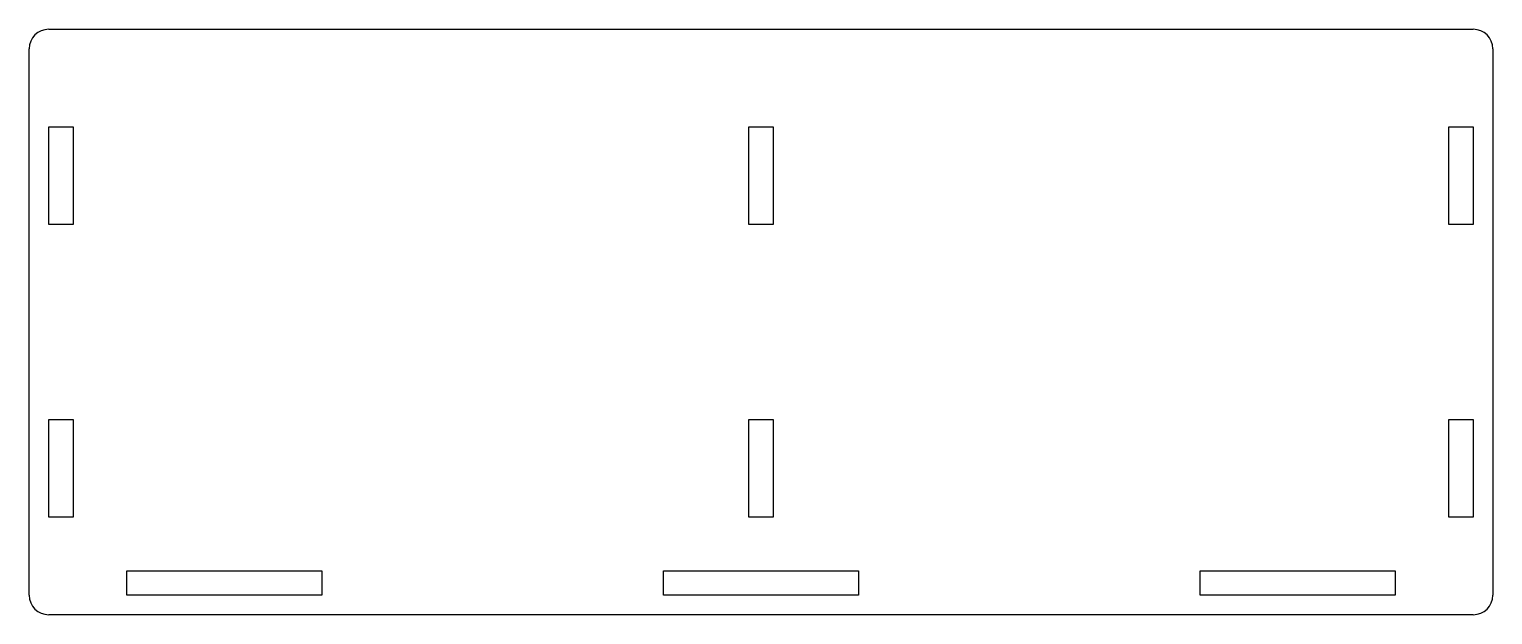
# Model space of a CAD drawing. Header units: millimetres. Extents: x -75 to 75, y -30 to 30.
import ezdxf

# ---------------------------------------------------------------- set-up
doc = ezdxf.new("R2010")
doc.units = ezdxf.units.MM

msp = doc.modelspace()

# ---------------------------------------------------------------- linework, layer by layer
at = {"color": 7, "linetype": 'Continuous', "lineweight": 25}
for p, q in [((-73, 30), (73, 30)), ((-75, -28), (-75, 28)), ((75, 28), (75, -28)), ((-73, 20), (-70.5, 20)), ((-73, 10), (-73, 20)), ((-70.5, 20), (-70.5, 10)), ((-1.25, 20), (1.25, 20)), ((-1.25, 10), (-1.25, 20)), ((1.25, 20), (1.25, 10)), ((70.5, 20), (73, 20)), ((70.5, 10), (70.5, 20)), ((73, 20), (73, 10)), ((-70.5, 10), (-73, 10)), ((1.25, 10), (-1.25, 10)), ((73, 10), (70.5, 10)), ((-73, -20), (-73, -10)), ((-73, -10), (-70.5, -10)), ((-70.5, -10), (-70.5, -20)), ((-1.25, -20), (-1.25, -10)), ((-1.25, -10), (1.25, -10)), ((1.25, -10), (1.25, -20)), ((70.5, -20), (70.5, -10)), ((70.5, -10), (73, -10)), ((73, -10), (73, -20)), ((-70.5, -20), (-73, -20)), ((1.25, -20), (-1.25, -20)), ((73, -20), (70.5, -20)), ((-65, -25.5), (-45, -25.5)), ((-65, -28), (-65, -25.5)), ((-45, -25.5), (-45, -28)), ((-10, -25.5), (10, -25.5)), ((-10, -28), (-10, -25.5)), ((10, -25.5), (10, -28)), ((45, -25.5), (65, -25.5)), ((45, -28), (45, -25.5)), ((65, -25.5), (65, -28)), ((-45, -28), (-65, -28)), ((10, -28), (-10, -28)), ((65, -28), (45, -28)), ((73, -30), (-73, -30))]:
    msp.add_line(p, q, dxfattribs=at)
for centre, start, end in [((-73, 28), 90, 180), ((73, 28), 0, 90), ((-73, -28), 180, 270), ((73, -28), 270, 0)]:
    msp.add_arc(centre, 2, start, end, dxfattribs=at)

doc.saveas('drawing.dxf')
